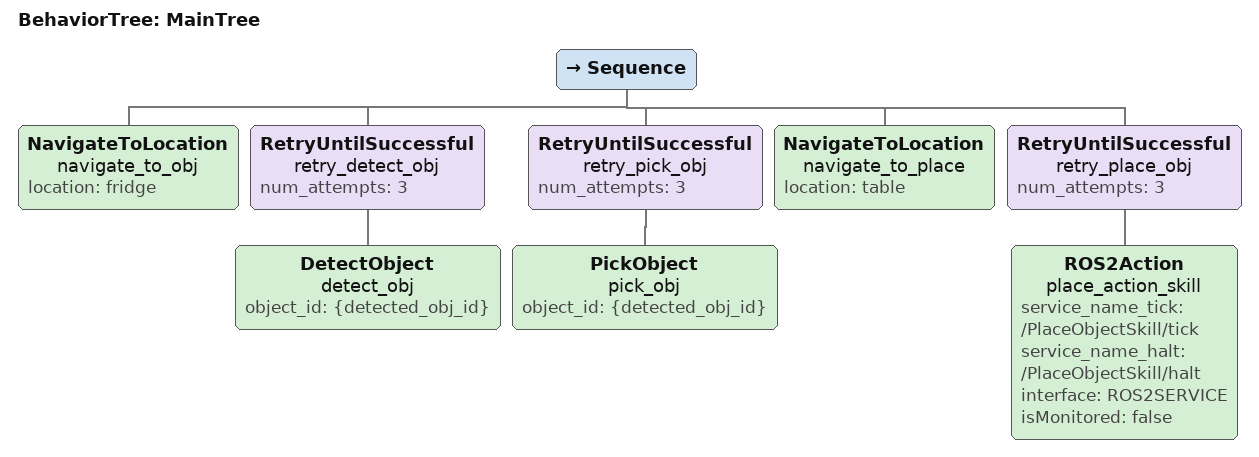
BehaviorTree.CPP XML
<root BTCPP_format="4">
    <BehaviorTree ID="MainTree">
        <Sequence>
            <NavigateToLocation name="navigate_to_obj" location="fridge" />
            <RetryUntilSuccessful name="retry_detect_obj" num_attempts="3">
                <DetectObject name="detect_obj" object_id="{detected_obj_id}" />
            </RetryUntilSuccessful>
            <RetryUntilSuccessful name="retry_pick_obj" num_attempts="3">
                <PickObject name="pick_obj" object_id="{detected_obj_id}" />
            </RetryUntilSuccessful>
            <NavigateToLocation name="navigate_to_place" location="table" />
            <RetryUntilSuccessful name="retry_place_obj" num_attempts="3">
                <ROS2Action name="place_action_skill" service_name_tick="/PlaceObjectSkill/tick"
                    service_name_halt="/PlaceObjectSkill/halt" interface="ROS2SERVICE"
                    isMonitored="false" />
            </RetryUntilSuccessful>
        </Sequence>

    </BehaviorTree>
</root>
